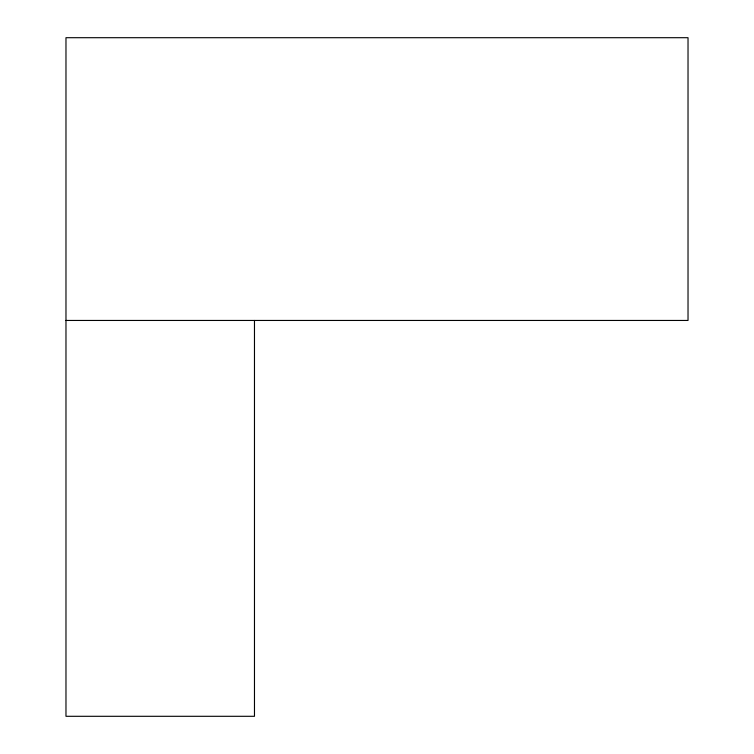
<?xml version="1.0" encoding="UTF-8"?>
<svg xmlns="http://www.w3.org/2000/svg" width="754" height="754" viewBox="0 0 754 754"><rect width="100%" height="100%" fill="white"/><g stroke="black" fill="none" stroke-linecap="round" stroke-linejoin="round"><path stroke-width="1.13" d="M65.975 320.45L688.025 320.45L688.025 37.7L65.975 37.7L65.975 716.3L254.475 716.3L254.475 320.45"/></g></svg>
